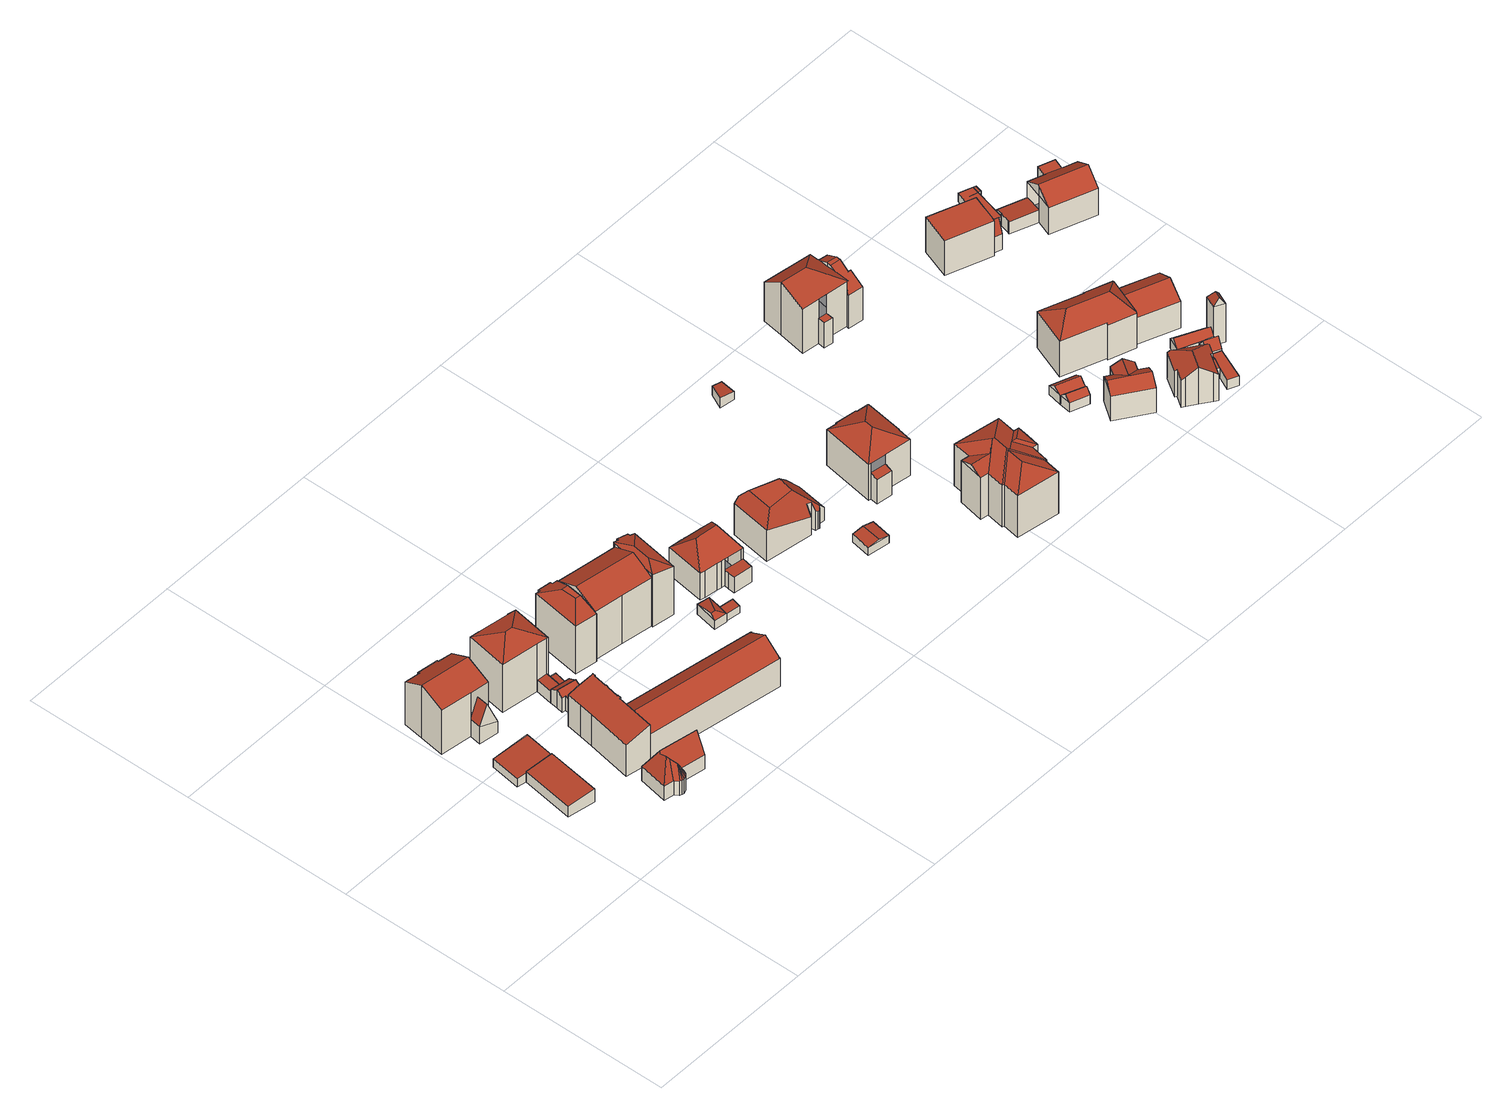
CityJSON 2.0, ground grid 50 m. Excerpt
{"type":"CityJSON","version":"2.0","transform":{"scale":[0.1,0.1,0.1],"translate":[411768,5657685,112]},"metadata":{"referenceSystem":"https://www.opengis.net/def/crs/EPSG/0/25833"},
"CityObjects":{
"building1":{"type":"Building","attributes":{"Dachtyp_tdc":"tdcPolyFlatRoof","Gemeindeschluessel":14612000,"Dachneigung":6.13,"QualitaetDacherkennung":87,"Geometrietyp2DReferenz":"3000","measuredHeight":4.46,"function":"31001_9998","roofType":"2100"},"geometry":[{"type":"Solid","lod":"2","boundaries":[[[[0,1,2,3]],[[1,4,5,2]],[[1,0,6,4]],[[5,7,3,2]],[[4,6,7,5]],[[6,0,3,7]]]],"semantics":{"surfaces":[{"type":"WallSurface"},{"type":"RoofSurface"},{"type":"GroundSurface"}],"values":[[0,0,1,2,0,0]]}}]},
"building2":{"type":"Building","attributes":{"Dachtyp_tdc":"tdcPolyFlatRoof","Gemeindeschluessel":14612000,"Dachneigung":5.5,"QualitaetDacherkennung":90,"Geometrietyp2DReferenz":"3000","measuredHeight":3.91,"function":"31001_9998","roofType":"2100"},"geometry":[{"type":"Solid","lod":"2","boundaries":[[[[8,9,10,11]],[[9,12,13,10]],[[12,14,2,13]],[[14,15,3,2]],[[15,8,11,3]],[[15,14,12,9,8]],[[11,10,13,2,3]]]],"semantics":{"surfaces":[{"type":"WallSurface"},{"type":"RoofSurface"},{"type":"GroundSurface"}],"values":[[0,0,0,0,0,1,2]]}}]},
"building3":{"type":"Building","attributes":{"Gemeindeschluessel":14612000,"Geometrietyp2DReferenz":"3000","function":"31001_9998","roofType":"9999"},"children":["building3-1","building3-2"]},
"building3-1":{"type":"BuildingPart","attributes":{"Dachtyp_tdc":"tdcGableRoof","Dachneigung":22.07,"QualitaetDacherkennung":35,"Geometrietyp2DReferenz":"3000","measuredHeight":17.79,"roofType":"3100"},"parents":["building3"],"geometry":[{"type":"MultiSurface","lod":"2","boundaries":[[[16,17,18,19,20,21,22,23,24,25,26]],[[27,28,16,26]],[[28,29,17,16]],[[29,30,18,17]],[[30,31,19,18]],[[31,32,20,19]],[[32,33,21,20]],[[33,34,22,21]],[[34,35,23,22]],[[35,36,24,23]],[[36,37,38,25,24]],[[27,26,39]],[[36,35,34,33,32,31,30,29]],[[29,28,27,37,36]]],"semantics":{"surfaces":[{"type":"GroundSurface"},{"type":"WallSurface"},{"type":"RoofSurface"}],"values":[0,1,1,1,1,1,1,1,1,1,1,1,2,2]}}]},
"building3-2":{"type":"BuildingPart","attributes":{"Dachtyp_tdc":"tdcGableRoof","Dachneigung":66.94,"QualitaetDacherkennung":7,"Geometrietyp2DReferenz":"3000","measuredHeight":11.94,"roofType":"3100"},"parents":["building3"],"geometry":[{"type":"MultiSurface","lod":"2","boundaries":[[[38,40,41,25]],[[40,42,43,41]],[[42,39,26,43]],[[42,40,44]],[[40,38,45,44]],[[39,42,44,45]],[[25,41,43,26]]],"semantics":{"surfaces":[{"type":"WallSurface"},{"type":"RoofSurface"},{"type":"GroundSurface"}],"values":[0,0,0,0,1,1,2]}}]},
"building4":{"type":"Building","attributes":{"Dachtyp_tdc":"tdcFreeFormRoof","Gemeindeschluessel":14612000,"Dachneigung":61.99,"QualitaetDacherkennung":16,"Geometrietyp2DReferenz":"3000","measuredHeight":10.71,"function":"31001_9998","roofType":"5000"},"geometry":[{"type":"Solid","lod":"2","boundaries":[[[[46,47,48,49,50,51]],[[52,53,54,55,56,57,58,59,60,61,62,63]],[[50,64,53,52]],[[64,65,54,53]],[[65,66,55,54]],[[66,67,56,55]],[[67,68,57,56]],[[68,69,58,57]],[[69,70,59,58]],[[70,71,60,59]],[[71,72,61,60]],[[72,73,62,61]],[[73,51,63,62]],[[51,50,52,63]],[[74,46,51,73]],[[74,73,72]],[[47,46,74,72,71]],[[48,47,71,70]],[[48,70,69]],[[75,76,49,48,69,68]],[[77,78,75,68,67]],[[77,67,66]],[[78,77,66,65]],[[76,75,78,65,64]],[[49,76,64,50]]]],"semantics":{"surfaces":[{"type":"RoofSurface"},{"type":"GroundSurface"},{"type":"WallSurface"}],"values":[[0,1,2,2,2,2,2,2,2,2,2,2,2,2,0,0,0,0,0,0,0,2,0,0,0]]}}]},
"building5":{"type":"Building","attributes":{"Dachtyp_tdc":"tdcPolyFlatRoof","Gemeindeschluessel":14612000,"Dachneigung":17.45,"QualitaetDacherkennung":61,"Geometrietyp2DReferenz":"3000","measuredHeight":12.92,"function":"31001_9998","roofType":"2100"},"geometry":[{"type":"Solid","lod":"2","boundaries":[[[[79,80,81,82]],[[80,83,84,81]],[[83,85,86,84]],[[85,87,88,86]],[[87,89,90,88]],[[89,91,92,90]],[[91,93,94,92]],[[93,95,96,94]],[[95,97,98,96]],[[97,99,100,98]],[[99,101,102,100]],[[101,103,104,102]],[[103,105,106,104]],[[105,107,108,106]],[[107,109,110,108]],[[109,111,112,110]],[[111,113,114,112]],[[82,81,84,86,88,90,92,94,96,98,100,102,104,106,108,110,112,114]],[[113,79,82,114]],[[113,111,109,107,105,103,101,99,97,95,93,91,89,87,85,83,80,79]]]],"semantics":{"surfaces":[{"type":"WallSurface"},{"type":"GroundSurface"},{"type":"RoofSurface"}],"values":[[0,0,0,0,0,0,0,0,0,0,0,0,0,0,0,0,0,1,0,2]]}}]},
"building6":{"type":"Building","attributes":{"Dachtyp_tdc":"tdcPolyFlatRoof","Gemeindeschluessel":14612000,"Dachneigung":4.83,"QualitaetDacherkennung":66,"Geometrietyp2DReferenz":"3000","measuredHeight":4.62,"function":"31001_9998","roofType":"2100"},"geometry":[{"type":"Solid","lod":"2","boundaries":[[[[115,116,117,118]],[[116,119,120,117]],[[119,121,122,120]],[[121,115,118,122]],[[121,119,116,115]],[[118,117,120,122]]]],"semantics":{"surfaces":[{"type":"WallSurface"},{"type":"RoofSurface"},{"type":"GroundSurface"}],"values":[[0,0,0,0,1,2]]}}]},
"building7":{"type":"Building","attributes":{"Dachtyp_tdc":"tdcPolyFlatRoof","Gemeindeschluessel":14612000,"Dachneigung":30.12,"QualitaetDacherkennung":70,"Geometrietyp2DReferenz":"3000","measuredHeight":6.02,"function":"31001_9998","roofType":"2100"},"geometry":[{"type":"Solid","lod":"2","boundaries":[[[[123,124,125,126]],[[124,127,128,125]],[[127,129,117,128]],[[129,115,118,117]],[[115,130,131,118]],[[130,123,126,131]],[[130,115,129,127,124,123]],[[126,125,128,117,118,131]]]],"semantics":{"surfaces":[{"type":"WallSurface"},{"type":"RoofSurface"},{"type":"GroundSurface"}],"values":[[0,0,0,0,0,0,1,2]]}}]},
"building8":{"type":"Building","attributes":{"Gemeindeschluessel":14612000,"Geometrietyp2DReferenz":"3000","function":"31001_9998","roofType":"9999"},"children":["building8-1","building8-2"]},
"building8-1":{"type":"BuildingPart","attributes":{"Dachtyp_tdc":"tdcHipRoof","Dachneigung":21.82,"QualitaetDacherkennung":89,"Geometrietyp2DReferenz":"3000","measuredHeight":18.6,"roofType":"3200"},"parents":["building8"],"geometry":[{"type":"MultiSurface","lod":"2","boundaries":[[[132,133,134,135,136]],[[133,137,138,134]],[[137,139,140,138]],[[139,141,142,140]],[[141,143,144,142]],[[143,145,146,144]],[[145,147,148,146]],[[147,149,150,148]],[[149,151,152,153,150]],[[147,145,154]],[[139,137,155]],[[145,143,141,139,155,154]],[[137,133,132,151,149,147,154,155]],[[135,134,138,140,142,144,146,148,150,153]]],"semantics":{"surfaces":[{"type":"WallSurface"},{"type":"RoofSurface"},{"type":"GroundSurface"}],"values":[0,0,0,0,0,0,0,0,0,1,1,1,1,2]}}]},
"building8-2":{"type":"BuildingPart","attributes":{"Dachtyp_tdc":"tdcFreeFormRoof","Dachneigung":48.17,"QualitaetDacherkennung":15,"Geometrietyp2DReferenz":"3000","measuredHeight":6.14,"roofType":"5000"},"parents":["building8"],"geometry":[{"type":"MultiSurface","lod":"2","boundaries":[[[156,157,158,159]],[[157,160,161,158]],[[160,136,135,161]],[[152,162,150,153]],[[162,163,164,150]],[[163,165,166,164]],[[165,167,168,166]],[[167,156,159,168]],[[163,162,169]],[[162,152,136,170,169]],[[136,160,170]],[[160,157,156,167,165,163,169,170]],[[159,158,161,135,153,150,164,166,168]]],"semantics":{"surfaces":[{"type":"WallSurface"},{"type":"RoofSurface"},{"type":"GroundSurface"}],"values":[0,0,0,0,0,0,0,0,1,1,1,1,2]}}]},
"building9":{"type":"Building","attributes":{"Dachtyp_tdc":"tdcPolyFlatRoof","Gemeindeschluessel":14612000,"Dachneigung":30.7,"QualitaetDacherkennung":69,"Geometrietyp2DReferenz":"3000","measuredHeight":5.86,"function":"31001_9998","roofType":"2100"},"geometry":[{"type":"Solid","lod":"2","boundaries":[[[[171,172,173,125]],[[172,174,175,173]],[[174,176,177,175]],[[176,178,128,177]],[[178,171,125,128]],[[178,176,174,172,171]],[[125,173,175,177,128]]]],"semantics":{"surfaces":[{"type":"WallSurface"},{"type":"RoofSurface"},{"type":"GroundSurface"}],"values":[[0,0,0,0,0,1,2]]}}]},
"building10":{"type":"Building","attributes":{"Dachtyp_tdc":"tdcPolyFlatRoof","Gemeindeschluessel":14612000,"Dachneigung":6.29,"QualitaetDacherkennung":73,"Geometrietyp2DReferenz":"3000","measuredHeight":4.2,"function":"31001_9998","roofType":"2100"},"geometry":[{"type":"Solid","lod":"2","boundaries":[[[[179,180,142,144]],[[180,181,182,142]],[[181,183,184,182]],[[183,179,144,184]],[[183,181,180,179]],[[144,142,182,184]]]],"semantics":{"surfaces":[{"type":"WallSurface"},{"type":"RoofSurface"},{"type":"GroundSurface"}],"values":[[0,0,0,0,1,2]]}}]},
"building11":{"type":"Building","attributes":{"Dachtyp_tdc":"tdcPolyFlatRoof","Gemeindeschluessel":14612000,"Dachneigung":3.55,"QualitaetDacherkennung":76,"Geometrietyp2DReferenz":"3000","measuredHeight":2.41,"function":"31001_9998","roofType":"2100"},"geometry":[{"type":"Solid","lod":"2","boundaries":[[[[185,186,187,175]],[[186,188,189,187]],[[188,190,191,189]],[[190,192,177,191]],[[192,185,175,177]],[[192,190,188,186,185]],[[175,187,189,191,177]]]],"semantics":{"surfaces":[{"type":"WallSurface"},{"type":"RoofSurface"},{"type":"GroundSurface"}],"values":[[0,0,0,0,0,1,2]]}}]},
"building12":{"type":"Building","attributes":{"name":"Berufliches Gymnasium","Gemeindeschluessel":14612000,"Dachtyp_tdc":"tdcFreeFormRoof","Dachneigung":32.39,"QualitaetDacherkennung":71,"Geometrietyp2DReferenz":"3000","measuredHeight":13.04,"function":"31001_3021","roofType":"5000"},"geometry":[{"type":"Solid","lod":"2","boundaries":[[[[193,194,195,196]],[[194,197,198,195]],[[197,199,200,198]],[[199,201,202,200]],[[201,203,204,202]],[[203,205,206,204]],[[205,207,208,206]],[[207,193,196,208]],[[209,197,194,193,207,210]],[[203,201,199,209,210,205]],[[199,197,209]],[[207,205,210]],[[196,195,198,200,202,204,206,208]]]],"semantics":{"surfaces":[{"type":"WallSurface"},{"type":"RoofSurface"},{"type":"GroundSurface"}],"values":[[0,0,0,0,0,0,0,0,1,1,0,0,2]]}}]},
"building13":{"type":"Building","attributes":{"name":"Semper Fachoberschule Dresden","Gemeindeschluessel":14612000,"Geometrietyp2DReferenz":"3000","function":"31001_3021","roofType":"9999"},"children":["building13-1","building13-2","building13-3"]},
"building13-1":{"type":"BuildingPart","attributes":{"Dachtyp_tdc":"tdcHipRoof","Dachneigung":25.75,"QualitaetDacherkennung":48,"Geometrietyp2DReferenz":"3000","measuredHeight":18.25,"roofType":"3200"},"parents":["building13"],"geometry":[{"type":"MultiSurface","lod":"2","boundaries":[[[211,212,213,214]],[[211,215,216,212]],[[215,217,218,216]],[[217,219,220,218]],[[219,221,222,220]],[[221,223,224,222]],[[223,225,226,224]],[[225,227,228,226]],[[227,229,230,228]],[[229,231,232,230]],[[231,233,232]],[[229,227,234]],[[225,223,221,219,217,215,235]],[[227,225,235,234]],[[215,211,236,237,231,229,234,235]],[[212,216,218,220,222,224,226,228,230,232]]],"semantics":{"surfaces":[{"type":"WallSurface"},{"type":"RoofSurface"},{"type":"GroundSurface"}],"values":[0,0,0,0,0,0,0,0,0,0,0,1,1,1,1,2]}}]},
"building13-2":{"type":"BuildingPart","attributes":{"Dachtyp_tdc":"tdcGableRoof","Dachneigung":25.99,"QualitaetDacherkennung":90,"Geometrietyp2DReferenz":"3000","measuredHeight":19.65,"roofType":"3100"},"parents":["building13"],"geometry":[{"type":"MultiSurface","lod":"2","boundaries":[[[238,213,212,239]],[[240,241,242,238]],[[243,244,241,240]],[[238,242,214,213]],[[239,212,232,245,246,247]],[[233,248,245,232]],[[248,243,249,246,245]],[[240,238,239,247,250]],[[214,242,241,244,251,236]],[[243,248,233,237,251,244]]],"semantics":{"surfaces":[{"type":"WallSurface"},{"type":"GroundSurface"},{"type":"RoofSurface"}],"values":[0,0,0,0,1,0,0,0,2,2]}}]},
"building13-3":{"type":"BuildingPart","attributes":{"Dachtyp_tdc":"tdcCutTentRoof","Dachneigung":28.5,"QualitaetDacherkennung":81,"Geometrietyp2DReferenz":"3000","measuredHeight":18.61,"roofType":"9999"},"parents":["building13"],"geometry":[{"type":"MultiSurface","lod":"2","boundaries":[[[249,252,253,246]],[[252,254,255,253]],[[254,256,257,255]],[[256,258,259,257]],[[258,260,261,259]],[[260,262,263,261]],[[262,264,265,263]],[[264,266,267,265]],[[266,250,247,267]],[[254,252,268,269]],[[256,254,269,270]],[[266,264,262,260,258,256,270,271]],[[252,249,250,266,271,268]],[[271,270,269,268]],[[253,255,257,259,261,263,265,267,247,246]]],"semantics":{"surfaces":[{"type":"WallSurface"},{"type":"RoofSurface"},{"type":"GroundSurface"}],"values":[0,0,0,0,0,0,0,0,0,1,1,1,1,1,2]}}]},
"building14":{"type":"Building","attributes":{"Dachtyp_tdc":"tdcFreeFormRoof","Gemeindeschluessel":14612000,"Dachneigung":12.41,"QualitaetDacherkennung":33,"Geometrietyp2DReferenz":"3000","measuredHeight":4.46,"function":"31001_9998","roofType":"5000"},"geometry":[{"type":"Solid","lod":"2","boundaries":[[[[272,273,274,275]],[[273,276,277,274]],[[276,278,279,277]],[[278,280,281,279]],[[280,282,283,281]],[[282,272,275,283]],[[284,282,280,278,276]],[[284,276,273,285]],[[282,284,285,272]],[[273,272,285]],[[275,274,277,279,281,283]]]],"semantics":{"surfaces":[{"type":"WallSurface"},{"type":"RoofSurface"},{"type":"GroundSurface"}],"values":[[0,0,0,0,0,0,1,1,1,0,2]]}}]},
"building15":{"type":"Building","attributes":{"Dachtyp_tdc":"tdcPolyFlatRoof","Gemeindeschluessel":14612000,"Dachneigung":3.26,"QualitaetDacherkennung":67,"Geometrietyp2DReferenz":"3000","measuredHeight":2.45,"function":"31001_9998","roofType":"2100"},"geometry":[{"type":"Solid","lod":"2","boundaries":[[[[286,287,279,281]],[[287,288,289,279]],[[288,290,291,289]],[[290,286,281,291]],[[290,288,287,286]],[[281,279,289,291]]]],"semantics":{"surfaces":[{"type":"WallSurface"},{"type":"RoofSurface"},{"type":"GroundSurface"}],"values":[[0,0,0,0,1,2]]}}]},
"building16":{"type":"Building","attributes":{"Gemeindeschluessel":14612000,"Geometrietyp2DReferenz":"3000","function":"31001_9998","roofType":"9999"},"children":["building16-1","building16-2"]},
"building16-1":{"type":"BuildingPart","attributes":{"Dachtyp_tdc":"tdcPolyFlatRoof","Dachneigung":3.41,"QualitaetDacherkennung":65,"Geometrietyp2DReferenz":"3000","measuredHeight":5.41,"roofType":"2100"},"parents":["building16"],"geometry":[{"type":"MultiSurface","lod":"2","boundaries":[[[292,293,294,295]],[[293,296,297,294]],[[298,299,300,301]],[[299,292,295,300]],[[299,298,296,293,292]],[[295,294,297,301,300]]],"semantics":{"surfaces":[{"type":"WallSurface"},{"type":"RoofSurface"},{"type":"GroundSurface"}],"values":[0,0,0,0,1,2]}}]},
"building16-2":{"type":"BuildingPart","attributes":{"Dachtyp_tdc":"tdcHipRoof","Dachneigung":42.79,"QualitaetDacherkennung":77,"Geometrietyp2DReferenz":"3000","measuredHeight":14.38,"roofType":"3200"},"parents":["building16"],"geometry":[{"type":"MultiSurface","lod":"2","boundaries":[[[302,303,304,305]],[[303,306,307,304]],[[306,308,309,307]],[[308,310,311,309]],[[310,312,313,311]],[[312,314,315,313]],[[314,316,317,315]],[[316,318,319,317]],[[318,320,321,319]],[[320,322,323,321]],[[322,324,325,323]],[[324,326,327,325]],[[326,328,329,327]],[[328,330,331,329]],[[330,332,333,331]],[[332,334,298,301,333]],[[335,297,296]],[[335,302,305,297]],[[334,332,330,328,336]],[[310,308,337]],[[328,326,324,322,320,318,316,314,312,310,337,336]],[[308,306,303,302,335,334,336,337]],[[305,304,307,309,311,313,315,317,319,321,323,325,327,329,331,333,301,297]]],"semantics":{"surfaces":[{"type":"WallSurface"},{"type":"RoofSurface"},{"type":"GroundSurface"}],"values":[0,0,0,0,0,0,0,0,0,0,0,0,0,0,0,0,0,0,1,1,1,1,2]}}]},
"building17":{"type":"Building","attributes":{"Dachtyp_tdc":"tdcFreeFormRoof","Gemeindeschluessel":14612000,"Dachneigung":50.21,"QualitaetDacherkennung":43,"Geometrietyp2DReferenz":"3000","measuredHeight":14.38,"function":"31001_9998","roofType":"5000"},"geometry":[{"type":"Solid","lod":"2","boundaries":[[[[338,339,340,341]],[[339,342,343,340]],[[342,344,345,343]],[[344,346,347,345]],[[346,348,349,347]],[[348,350,351,349]],[[350,352,353,351]],[[352,354,355,353]],[[354,356,357,355]],[[356,358,359,357]],[[358,360,361,359]],[[360,362,363,361]],[[362,364,365,363]],[[364,366,367,365]],[[366,368,369,367]],[[368,370,371,369]],[[370,338,341,371]],[[372,373,374,342,339]],[[375,376,354,352,350,348,346,344,374,373]],[[360,358,356,376,375,377,378]],[[364,362,378,377,372,339,338,370,368,366]],[[377,375,373,372]],[[356,354,376]],[[344,342,374]],[[362,360,378]],[[341,340,343,345,347,349,351,353,355,357,359,361,363,365,367,369,371]]]],"semantics":{"surfaces":[{"type":"WallSurface"},{"type":"RoofSurface"},{"type":"GroundSurface"}],"values":[[0,0,0,0,0,0,0,0,0,0,0,0,0,0,0,0,0,1,1,1,1,1,0,0,0,2]]}}]},
"building18":{"type":"Building","attributes":{"Dachtyp_tdc":"tdcGableRoof","Gemeindeschluessel":14612000,"Dachneigung":10.14,"QualitaetDacherkennung":79,"Geometrietyp2DReferenz":"3000","measuredHeight":3.14,"function":"31001_9998","roofType":"3100"},"geometry":[{"type":"Solid","lod":"2","boundaries":[[[[379,380,381,382]],[[380,383,384,381]],[[383,385,386,384]],[[385,379,382,386]],[[383,380,387]],[[379,385,388]],[[380,379,388,387]],[[385,383,387,388]],[[382,381,384,386]]]],"semantics":{"surfaces":[{"type":"WallSurface"},{"type":"RoofSurface"},{"type":"GroundSurface"}],"values":[[0,0,0,0,0,0,1,1,2]]}}]},
"building19":{"type":"Building","attributes":{"Gemeindeschluessel":14612000,"Geometrietyp2DReferenz":"3000","function":"31001_9998","roofType":"9999"},"children":["building19-1","building19-2"]},
"building19-1":{"type":"BuildingPart","attributes":{"Dachtyp_tdc":"tdcHipRoof","Dachneigung":25.37,"QualitaetDacherkennung":64,"Geometrietyp2DReferenz":"3000","measuredHeight":15.31,"roofType":"3200"},"parents":["building19"],"geometry":[{"type":"MultiSurface","lod":"2","boundaries":[[[389,390,391,392]],[[390,393,394,395,391]],[[396,397,398]],[[396,399,400,397]],[[399,401,402,400]],[[401,403,404,402]],[[403,405,406,404]],[[405,407,408,406]],[[407,409,410,408]],[[409,411,412,410]],[[411,413,414,412]],[[413,415,416,414]],[[415,389,392,416]],[[411,409,407,405,403,401,417]],[[399,396,393,390,418]],[[401,399,418,417]],[[390,389,415,413,411,417,418]],[[392,391,395,397,400,402,404,406,408,410,412,414,416]]],"semantics":{"surfaces":[{"type":"WallSurface"},{"type":"RoofSurface"},{"type":"GroundSurface"}],"values":[0,0,0,0,0,0,0,0,0,0,0,0,0,1,1,1,1,2]}}]},
"building19-2":{"type":"BuildingPart","attributes":{"Dachtyp_tdc":"tdcPolyFlatRoof","Dachneigung":14.13,"QualitaetDacherkennung":46,"Geometrietyp2DReferenz":"3000","measuredHeight":8.82,"roofType":"2100"},"parents":["building19"],"geometry":[{"type":"MultiSurface","lod":"2","boundaries":[[[394,419,420,395]],[[419,421,422,420]],[[421,398,397,422]],[[398,421,419,394]],[[395,420,422,397]]],"semantics":{"surfaces":[{"type":"WallSurface"},{"type":"RoofSurface"},{"type":"GroundSurface"}],"values":[0,0,0,1,2]}}]},
"building20":{"type":"Building","attributes":{"Dachtyp_tdc":"tdcFreeFormRoof","Gemeindeschluessel":14612000,"Dachneigung":23.39,"QualitaetDacherkennung":76,"Geometrietyp2DReferenz":"3000","measuredHeight":16.97,"function":"31001_9998","roofType":"5000"},"geometry":[{"type":"Solid","lod":"2","boundaries":[[[[423,424,425,426]],[[424,427,428,425]],[[427,429,430,428]],[[429,431,432,430]],[[431,433,434,432]],[[433,435,436,434]],[[435,437,438,436]],[[437,439,440,438]],[[439,441,442,440]],[[441,443,444,442]],[[443,445,446,444]],[[445,447,448,446]],[[447,449,450,448]],[[449,451,452,450]],[[451,453,454,452]],[[453,455,456,454]],[[455,423,426,456]],[[457,458,455,453]],[[459,457,453,451]],[[459,451,449]],[[458,457,459,449,447]],[[460,461,462,458,447,445]],[[463,460,445,443]],[[464,463,443,441]],[[464,441,439]],[[460,463,464,439,437]],[[465,466,461,460,437,435]],[[467,465,435,433]],[[468,467,433,431]],[[427,431,429]],[[431,427,468]],[[466,465,467,468,427,424]],[[462,461,466,424,423]],[[458,462,423,455]],[[426,425,428,430,432,434,436,438,440,442,444,446,448,450,452,454,456]]]],"semantics":{"surfaces":[{"type":"WallSurface"},{"type":"RoofSurface"},{"type":"GroundSurface"}],"values":[[0,0,0,0,0,0,0,0,0,0,0,0,0,0,0,0,0,1,1,0,1,1,1,1,1,1,1,1,1,1,1,1,1,1,2]]}}]},
"building21":{"type":"Building","attributes":{"Dachtyp_tdc":"tdcPolyFlatRoof","Gemeindeschluessel":14612000,"Dachneigung":9.6,"QualitaetDacherkennung":45,"Geometrietyp2DReferenz":"3000","measuredHeight":3.36,"function":"31001_9998","roofType":"2100"},"geometry":[{"type":"Solid","lod":"2","boundaries":[[[[469,470,471,472]],[[470,473,474,471]],[[473,475,476,474]],[[475,469,472,476]],[[475,473,470,469]],[[472,471,474,476]]]],"semantics":{"surfaces":[{"type":"WallSurface"},{"type":"RoofSurface"},{"type":"GroundSurface"}],"values":[[0,0,0,0,1,2]]}}]},
"building22":{"type":"Building","attributes":{"Gemeindeschluessel":14612000,"Geometrietyp2DReferenz":"3000","function":"31001_9998","roofType":"9999"},"children":["building22-1","building22-2","building22-3"]},
"building22-1":{"type":"BuildingPart","attributes":{"Dachtyp_tdc":"tdcCutGableRoof","Dachneigung":29.25,"QualitaetDacherkennung":45,"Geometrietyp2DReferenz":"3000","measuredHeight":15.28,"roofType":"9999"},"parents":["building22"],"geometry":[{"type":"MultiSurface","lod":"2","boundaries":[[[477,478,479,480]],[[478,481,482,479]],[[481,483,484,482]],[[483,485,486,484]],[[485,487,488,486]],[[487,489,490,488]],[[489,491,492,490]],[[491,493,494,492]],[[481,478,477,495,496]],[[497,498,499,493,491,489,487,485,483]],[[496,497,483,481]],[[480,479,482,484,486,488,490,492,494,500,501,502]]],"semantics":{"surfaces":[{"type":"WallSurface"},{"type":"RoofSurface"},{"type":"GroundSurface"}],"values":[0,0,0,0,0,0,0,0,1,1,1,2]}}]},
"building22-2":{"type":"BuildingPart","attributes":{"Dachtyp_tdc":"tdcPolyFlatRoof","Dachneigung":0,"QualitaetDacherkennung":23,"Geometrietyp2DReferenz":"3000","measuredHeight":8.52,"roofType":"1000"},"parents":["building22"],"geometry":[{"type":"MultiSurface","lod":"2","boundaries":[[[503,504,505,506]],[[504,507,508,505]],[[507,509,510,508]],[[507,504,503,509]],[[506,505,508,510]]],"semantics":{"surfaces":[{"type":"WallSurface"},{"type":"RoofSurface"},{"type":"GroundSurface"}],"values":[0,0,0,1,2]}}]},
"building22-3":{"type":"BuildingPart","attributes":{"Dachtyp_tdc":"tdcHipAndGableRoof","Dachneigung":19.64,"QualitaetDacherkennung":38,"Geometrietyp2DReferenz":"3000","measuredHeight":17.79,"roofType":"5000"},"parents":["building22"],"geometry":[{"type":"MultiSurface","lod":"2","boundaries":[[[511,512,510,509]],[[512,513,514,510]],[[513,515,516,514]],[[515,517,518,516]],[[517,519,520,518]],[[519,521,477,480,520]],[[522,523,506,494,493]],[[523,524,503,506]],[[525,498,526,527,495,521,519,528]],[[519,517,515,528]],[[515,513,512,511,524,523,522,525,528]],[[510,514,516,518,520,480,502,501,500,494,506]]],"semantics":{"surfaces":[{"type":"WallSurface"},{"type":"RoofSurface"},{"type":"GroundSurface"}],"values":[0,0,0,0,0,0,0,0,1,1,1,2]}}]},
"building23":{"type":"Building","attributes":{"Dachtyp_tdc":"tdcGableRoof","Gemeindeschluessel":14612000,"Dachneigung":44.66,"QualitaetDacherkennung":77,"Geometrietyp2DReferenz":"3000","measuredHeight":4.63,"function":"31001_9998","roofType":"3100"},"geometry":[{"type":"Solid","lod":"2","boundaries":[[[[529,530,531,532]],[[530,533,534,531]],[[533,535,536,534]],[[535,529,532,536]],[[533,530,537]],[[529,535,538]],[[530,529,538,537]],[[535,533,537,538]],[[532,531,534,536]]]],"semantics":{"surfaces":[{"type":"WallSurface"},{"type":"RoofSurface"},{"type":"GroundSurface"}],"values":[[0,0,0,0,0,0,1,1,2]]}}]},
"building24":{"type":"Building","attributes":{"Dachtyp_tdc":"tdcFreeFormRoof","Gemeindeschluessel":14612000,"Dachneigung":36.85,"QualitaetDacherkennung":78,"Geometrietyp2DReferenz":"3000","measuredHeight":4.63,"function":"31001_9998","roofType":"5000"},"geometry":[{"type":"Solid","lod":"2","boundaries":[[[[539,540,531,541]],[[540,529,532,531]],[[529,542,543,532]],[[542,544,545,543]],[[544,539,541,545]],[[546,544,542,547]],[[540,539,546,547,529]],[[542,529,547]],[[539,544,546]],[[541,531,532,543,545]]]],"semantics":{"surfaces":[{"type":"WallSurface"},{"type":"RoofSurface"},{"type":"GroundSurface"}],"values":[[0,0,0,0,0,1,1,0,0,2]]}}]},
"building25":{"type":"Building","attributes":{"Dachtyp_tdc":"tdcFreeFormRoof","Gemeindeschluessel":14612000,"Dachneigung":31.54,"QualitaetDacherkennung":56,"Geometrietyp2DReferenz":"3000","measuredHeight":10.45,"function":"31001_9998","roofType":"5000"},"geometry":[{"type":"Solid","lod":"2","boundaries":[[[[548,549,550,551]],[[549,552,553,550]],[[552,554,555,553]],[[554,556,557,555]],[[556,558,559,557]],[[560,561,562,563]],[[561,548,551,562]],[[564,561,560]],[[565,566,564,560,558]],[[567,565,558,556]],[[567,556,554]],[[568,566,565,567,554,552]],[[569,568,552,549]],[[569,549,548]],[[564,566,568,569,548,561]],[[551,550,553,555,557,559,563,562]],[[558,560,563,559]]]],"semantics":{"surfaces":[{"type":"WallSurface"},{"type":"RoofSurface"},{"type":"GroundSurface"}],"values":[[0,0,0,0,0,0,0,0,1,1,0,1,1,0,1,2,0]]}}]},
"building26":{"type":"Building","attributes":{"Gemeindeschluessel":14612000,"Geometrietyp2DReferenz":"3000","function":"31001_9998","roofType":"9999"},"children":["building26-1","building26-2","building26-3"]},
"building26-1":{"type":"BuildingPart","attributes":{"Dachtyp_tdc":"tdcGableRoof","Dachneigung":16.65,"QualitaetDacherkennung":61,"Geometrietyp2DReferenz":"3000","measuredHeight":4.01,"roofType":"3100"},"parents":["building26"],"geometry":[{"type":"MultiSurface","lod":"2","boundaries":[[[570,571,572,573,574,575,576,577]],[[578,579,573,572,580]],[[579,581,574,573]],[[581,582,575,574]],[[582,583,576,575]],[[583,584,577,576]],[[582,581,579,578,585,586]],[[586,584,583,582]]],"semantics":{"surfaces":[{"type":"GroundSurface"},{"type":"WallSurface"},{"type":"RoofSurface"}],"values":[0,1,1,1,1,1,2,2]}}]},
"building26-2":{"type":"BuildingPart","attributes":{"Dachtyp_tdc":"tdcHipAndGableRoof","Dachneigung":36.47,"QualitaetDacherkennung":53,"Geometrietyp2DReferenz":"3000","measuredHeight":12.44,"roofType":"5000"},"parents":["building26"],"geometry":[{"type":"MultiSurface","lod":"2","boundaries":[[[587,588,589,590]],[[588,591,592,589]],[[591,593,594,592]],[[593,595,596,594]],[[595,597,598,596]],[[597,599,600,598]],[[599,601,602,600]],[[601,603,604,602]],[[603,605,606,604]],[[605,607,608,609,606]],[[610,587,590,577,584]],[[611,607,605,612]],[[605,603,601,599,597,595,593,612]],[[593,591,588,587,610,613,611,612]],[[590,589,592,594,596,598,600,602,604,606,609,614,571,570,577]]],"semantics":{"surfaces":[{"type":"WallSurface"},{"type":"RoofSurface"},{"type":"GroundSurface"}],"values":[0,0,0,0,0,0,0,0,0,0,0,1,1,1,2]}}]},
"building26-3":{"type":"BuildingPart","attributes":{"Dachtyp_tdc":"tdcPolyFlatRoof","Dachneigung":19.97,"QualitaetDacherkennung":57,"Geometrietyp2DReferenz":"3000","measuredHeight":3.71,"roofType":"2100"},"parents":["building26"],"geometry":[{"type":"MultiSurface","lod":"2","boundaries":[[[608,615,616,609]],[[615,617,618,616]],[[617,580,572,618]],[[580,617,615,608,619,585]],[[571,614,609,616,618,572]]],"semantics":{"surfaces":[{"type":"WallSurface"},{"type":"RoofSurface"},{"type":"GroundSurface"}],"values":[0,0,0,1,2]}}]},
"building27":{"type":"Building","attributes":{"Dachtyp_tdc":"tdcHipRoof","Gemeindeschluessel":14612000,"Dachneigung":33.45,"QualitaetDacherkennung":69,"Geometrietyp2DReferenz":"3000","measuredHeight":15.84,"function":"31001_9998","roofType":"3200"},"geometry":[{"type":"Solid","lod":"2","boundaries":[[[[620,621,622,623]],[[621,624,625,622]],[[624,626,627,625]],[[626,628,629,627]],[[628,630,631,629]],[[630,632,633,631]],[[632,634,635,633]],[[634,636,637,635]],[[636,638,639,637]],[[638,640,641,639]],[[640,620,623,641]],[[636,634,632,642]],[[624,621,643]],[[632,630,628,626,624,643,642]],[[621,620,640,638,636,642,643]],[[623,622,625,627,629,631,633,635,637,639,641]]]],"semantics":{"surfaces":[{"type":"WallSurface"},{"type":"RoofSurface"},{"type":"GroundSurface"}],"values":[[0,0,0,0,0,0,0,0,0,0,0,1,1,1,1,2]]}}]},
"building28":{"type":"Building","attributes":{"Dachtyp_tdc":"tdcPolyFlatRoof","Gemeindeschluessel":14612000,"Dachneigung":0,"QualitaetDacherkennung":71,"Geometrietyp2DReferenz":"3000","measuredHeight":3.18,"function":"31001_9998","roofType":"1000"},"geometry":[{"type":"Solid","lod":"2","boundaries":[[[[644,645,576,646]],[[645,581,574,576]],[[581,647,648,574]],[[647,649,650,648]],[[649,644,646,650]],[[649,647,581,645,644]],[[646,576,574,648,650]]]],"semantics":{"surfaces":[{"type":"WallSurface"},{"type":"RoofSurface"},{"type":"GroundSurface"}],"values":[[0,0,0,0,0,1,2]]}}]},
"building29":{"type":"Building","attributes":{"Dachtyp_tdc":"tdcFreeFormRoof","Gemeindeschluessel":14612000,"Dachneigung":53.57,"QualitaetDacherkennung":64,"Geometrietyp2DReferenz":"3000","measuredHeight":6.3,"function":"31001_9998","roofType":"5000"},"geometry":[{"type":"Solid","lod":"2","boundaries":[[[[651,652,653,654]],[[652,655,656,653]],[[655,657,658,656]],[[657,659,660,658]],[[659,661,662,660]],[[661,651,654,662]],[[661,659,663,664,652,651]],[[663,657,655,664]],[[655,652,664]],[[659,657,663]],[[654,653,656,658,660,662]]]],"semantics":{"surfaces":[{"type":"WallSurface"},{"type":"RoofSurface"},{"type":"GroundSurface"}],"values":[[0,0,0,0,0,0,1,1,0,0,2]]}}]},
"building30":{"type":"Building","attributes":{"Dachtyp_tdc":"tdcFreeFormRoof","Gemeindeschluessel":14612000,"Dachneigung":44.11,"QualitaetDacherkennung":67,"Geometrietyp2DReferenz":"3000","measuredHeight":5.28,"function":"31001_9998","roofType":"5000"},"geometry":[{"type":"Solid","lod":"2","boundaries":[[[[665,666,667,668]],[[666,669,670,667]],[[669,671,672,670]],[[671,673,674,672]],[[673,665,668,674]],[[666,665,675,676]],[[676,675,677,678,679]],[[673,677,675,665]],[[671,678,677,673]],[[669,679,678,671]],[[666,676,679,669]],[[668,667,670,672,674]]]],"semantics":{"surfaces":[{"type":"WallSurface"},{"type":"RoofSurface"},{"type":"GroundSurface"}],"values":[[0,0,0,0,0,1,1,0,0,0,0,2]]}}]},
"building31":{"type":"Building","attributes":{"Dachtyp_tdc":"tdcGableRoof","Gemeindeschluessel":14612000,"Dachneigung":30.69,"QualitaetDacherkennung":65,"Geometrietyp2DReferenz":"3000","measuredHeight":12.35,"function":"31001_9998","roofType":"3100"},"geometry":[{"type":"Solid","lod":"2","boundaries":[[[[680,681,682,683]],[[681,684,685,682]],[[684,686,687,685]],[[686,680,683,687]],[[684,681,688]],[[680,686,689]],[[681,680,689,688]],[[686,684,688,689]],[[683,682,685,687]]]],"semantics":{"surfaces":[{"type":"WallSurface"},{"type":"RoofSurface"},{"type":"GroundSurface"}],"values":[[0,0,0,0,0,0,1,1,2]]}}]},
"building32":{"type":"Building","attributes":{"Dachtyp_tdc":"tdcFreeFormRoof","Gemeindeschluessel":14612000,"Dachneigung":58.53,"QualitaetDacherkennung":7,"Geometrietyp2DReferenz":"3000","measuredHeight":15.72,"function":"31001_9998","roofType":"5000"},"geometry":[{"type":"Solid","lod":"2","boundaries":[[[[690,691,692,693]],[[691,694,695,692]],[[694,696,697,695]],[[696,690,693,697]],[[698,699,696,694]],[[698,694,691]],[[699,698,691,690]],[[699,690,696]],[[693,692,695,697]]]],"semantics":{"surfaces":[{"type":"WallSurface"},{"type":"RoofSurface"},{"type":"GroundSurface"}],"values":[[0,0,0,0,1,1,1,0,2]]}}]},
"building33":{"type":"Building","attributes":{"Gemeindeschluessel":14612000,"Geometrietyp2DReferenz":"3000","function":"31001_9998","roofType":"9999"},"children":["building33-1","building33-2"]},
"building33-1":{"type":"BuildingPart","attributes":{"Dachtyp_tdc":"tdcGableRoof","Dachneigung":68.99,"QualitaetDacherkennung":17,"Geometrietyp2DReferenz":"3000","measuredHeight":9.48,"roofType":"3100"},"parents":["building33"],"geometry":[{"type":"MultiSurface","lod":"2","boundaries":[[[700,701,702,703]],[[701,704,705,702]],[[704,706,707,705]],[[706,708,709,707]],[[704,701,700,710]],[[710,708,706,704]],[[711,703,702,705,707,709]]],"semantics":{"surfaces":[{"type":"WallSurface"},{"type":"RoofSurface"},{"type":"GroundSurface"}],"values":[0,0,0,0,1,1,2]}}]},
"building33-2":{"type":"BuildingPart","attributes":{"Dachtyp_tdc":"tdcPolyFlatRoof","Dachneigung":0,"QualitaetDacherkennung":54,"Geometrietyp2DReferenz":"3000","measuredHeight":11.83,"roofType":"1000"},"parents":["building33"],"geometry":[{"type":"MultiSurface","lod":"2","boundaries":[[[712,713,703,714]],[[713,700,703]],[[715,709,708]],[[715,716,717,709]],[[716,718,719,717]],[[718,720,721,719]],[[720,712,714,721]],[[720,718,716,715,713,712]],[[714,703,711,709,717,719,721]]],"semantics":{"surfaces":[{"type":"WallSurface"},{"type":"RoofSurface"},{"type":"GroundSurface"}],"values":[0,0,0,0,0,0,0,1,2]}}]},
"building34":{"type":"Building","attributes":{"Dachtyp_tdc":"tdcPolyFlatRoof","Gemeindeschluessel":14612000,"Dachneigung":0,"QualitaetDacherkennung":87,"Geometrietyp2DReferenz":"3000","measuredHeight":2.83,"function":"31001_9998","roofType":"1000"},"geometry":[{"type":"Solid","lod":"2","boundaries":[[[[722,723,724,725]],[[723,726,727,724]],[[726,728,729,727]],[[728,730,731,729]],[[730,732,733,731]],[[732,734,735,733]],[[734,722,725,735]],[[734,732,730,728,726,723,722]],[[725,724,727,729,731,733,735]]]],"semantics":{"surfaces":[{"type":"WallSurface"},{"type":"RoofSurface"},{"type":"GroundSurface"}],"values":[[0,0,0,0,0,0,0,1,2]]}}]},
"building35":{"type":"Building","attributes":{"Gemeindeschluessel":14612000,"Dachneigung":90,"Dachorientierung":0,"MittlereTraufHoehe":116.05,"QualitaetDacherkennung":100,"ObjektHoehe":2.88,"BodenHoehe":113.17,"Geometrietyp2DReferenz":"3000","AbsoluteHoehe":116.05,"Dachflaeche":7.69,"measuredHeight":2.88,"function":"31001_9998","roofType":"1000","storeysAboveGround":1},"geometry":[{"type":"MultiSurface","lod":"2","boundaries":[[[736,737,738,739]],[[737,740,741,738]],[[740,742,743,741]],[[742,736,739,743]],[[742,740,737,736]],[[739,738,741,743]]],"semantics":{"surfaces":[{"type":"WallSurface"},{"type":"RoofSurface"},{"type":"GroundSurface"}],"values":[0,0,0,0,1,2]}}]},
"building36":{"type":"Building","attributes":{"Gemeindeschluessel":14612000,"Geometrietyp2DReferenz":"3000","function":"31001_9998","roofType":"9999"},"children":["building36-1","building36-2","building36-3"]},
"building36-1":{"type":"BuildingPart","attributes":{"Dachtyp_tdc":"tdcGableRoof","Dachneigung":34.47,"QualitaetDacherkennung":80,"Geometrietyp2DReferenz":"3000","measuredHeight":12.59,"roofType":"3100"},"parents":["building36"],"geometry":[{"type":"MultiSurface","lod":"2","boundaries":[[[744,745,746,747,748]],[[745,749,750,746]],[[749,751,752,750]],[[751,753,754,755,752]],[[756,757,758,759,760,761]],[[744,757,756,762,763,745]],[[749,763,762,764,751]],[[751,764,753]],[[753,764,762,756]],[[745,763,749]],[[759,747,746,750,752,755,760]]],"semantics":{"surfaces":[{"type":"WallSurface"},{"type":"RoofSurface"},{"type":"GroundSurface"}],"values":[0,0,0,0,0,1,1,0,0,0,2]}}]},
"building36-2":{"type":"BuildingPart","attributes":{"Dachtyp_tdc":"tdcPolyFlatRoof","Dachneigung":7.34,"QualitaetDacherkennung":80,"Geometrietyp2DReferenz":"3000","measuredHeight":4.24,"roofType":"2100"},"parents":["building36"],"geometry":[{"type":"MultiSurface","lod":"2","boundaries":[[[765,766,731,733]],[[766,761,760,731]],[[766,765,767,768,769,770,754,761]],[[760,755,771,772,773,735,733,731]],[[754,770,771,755]],[[770,769,772,771]],[[769,768,773,772]],[[768,767,735,773]],[[767,765,733,735]]],"semantics":{"surfaces":[{"type":"WallSurface"},{"type":"RoofSurface"},{"type":"GroundSurface"}],"values":[0,0,1,2,0,0,0,0,0]}}]},
"building36-3":{"type":"BuildingPart","attributes":{"Dachtyp_tdc":"tdcPolyFlatRoof","Dachneigung":0,"QualitaetDacherkennung":53,"Geometrietyp2DReferenz":"3000","measuredHeight":8.16,"roofType":"1000"},"parents":["building36"],"geometry":[{"type":"MultiSurface","lod":"2","boundaries":[[[758,774,775,759]],[[774,776,777,775]],[[776,748,747,777]],[[748,776,774,758]],[[759,775,777,747]]],"semantics":{"surfaces":[{"type":"WallSurface"},{"type":"RoofSurface"},{"type":"GroundSurface"}],"values":[0,0,0,1,2]}}]}
},
"vertices":[
[70,422,39],[150,410,47],[150,410,3],[70,422,3],[126,253,47],[126,253,3],[46,268,39],[46,268,3],
[42,427,31],[56,515,31],[56,515,3],[42,427,3],[163,499,42],[163,499,3],[150,410,42],[70,422,34],
[7,636,4],[18,708,4],[26,768,4],[72,761,4],[73,768,4],[133,759,4],[132,753,4],[172,747,4],[164,687,4],[154,615,4],[98,623,4],[98,623,152],[7,636,152],[18,708,181],[26,768,148],[72,761,148],[73,768,145],[133,759,145],[132,753,148],[172,747,148],[164,687,181],[154,615,152],[154,615,43],[98,623,61],
[149,581,44],[149,581,4],[93,589,62],[93,589,4],[116,585,123],[121,620,123],
[287,130,85],[288,132,89],[288,133,90],[281,150,99],[267,126,51],[276,115,51],[267,126,3],[239,131,3],[255,216,3],[394,190,3],[383,128,3],[309,141,3],[310,131,3],[306,121,3],[298,114,3],[288,111,3],[282,112,3],[276,115,3],[239,131,51],[255,216,51],[394,190,51],[383,128,51],[309,141,51],[310,131,51],[306,121,51],[298,114,51],[288,111,51],[282,112,51],[287,127,81],[276,176,104],[275,156,109],[389,159,110],[280,179,110],
[344,402,131],[337,365,131],[337,365,2],[344,402,2],[339,365,131],[339,365,2],[337,354,131],[337,354,2],[334,354,130],[334,354,2],[314,241,130],[314,241,2],[242,254,107],[242,254,2],[265,384,107],[265,384,2],[272,424,107],[272,424,2],[280,471,107],[280,471,2],[307,467,116],[307,467,2],[352,458,130],[352,458,2],[355,458,131],[355,458,2],[354,449,131],[354,449,2],[352,450,131],[352,450,2],[345,410,131],[345,410,2],[347,409,131],[347,409,2],[345,402,131],[345,402,2],
[312,497,46],[358,490,50],[358,490,4],[312,497,4],[352,458,50],[352,458,4],[307,467,46],[307,467,4],
[303,510,52],[307,530,64],[307,530,4],[303,510,4],[363,520,64],[363,520,4],[358,490,46],[314,509,52],[314,509,4],
[348,720,165],[348,721,165],[348,721,3],[348,720,3],[348,720,54],[371,717,165],[371,717,3],[352,597,164],[352,597,3],[347,598,164],[347,598,3],[318,603,164],[318,603,3],[211,619,164],[211,619,3],[230,739,165],[230,739,3],[259,735,165],[259,735,3],[259,734,165],[259,734,54],[259,734,3],[280,671,189],[302,668,189],
[313,744,54],[320,743,54],[320,743,3],[313,744,3],[351,738,54],[351,738,3],[259,735,54],[261,752,54],[261,752,3],[288,748,54],[288,748,3],[292,748,54],[292,748,3],[269,742,64],[341,731,64],
[307,530,62],[310,552,49],[310,552,4],[339,548,49],[339,548,4],[367,543,49],[367,543,4],[363,520,62],
[318,603,42],[347,598,45],[339,548,45],[339,548,3],[310,552,42],[310,552,3],
[339,548,28],[347,598,28],[347,598,4],[352,597,28],[352,597,4],[377,594,26],[377,594,4],[367,543,26],
[732,285,99],[732,282,101],[732,282,4],[732,285,4],[730,282,101],[730,282,4],[711,176,100],[711,176,4],[713,176,100],[713,176,4],[712,173,98],[712,173,4],[314,241,98],[314,241,4],[334,354,99],[334,354,4],[721,229,134],[324,298,134],
[684,673,182],[684,673,6],[684,673,169],[684,673,170],[685,678,182],[685,678,6],[701,676,179],[701,676,6],[702,683,177],[702,683,6],[737,678,170],[737,678,6],[736,670,172],[736,670,6],[750,668,169],[750,668,6],[727,524,169],[727,524,6],[662,534,182],[662,534,6],[663,539,182],[663,539,6],[663,539,169],[695,575,188],[703,629,188],[680,649,182],[667,564,182],
[596,686,169],[596,686,6],[508,700,169],[508,700,170],[596,686,170],[487,565,169],[497,633,203],[572,553,6],[487,565,6],[508,700,6],[572,553,169],[487,565,167],[508,700,167],[673,606,203],
[486,560,167],[486,560,6],[421,570,167],[421,570,6],[443,715,167],[443,715,6],[456,713,167],[456,713,6],[458,721,164],[458,721,6],[496,715,164],[496,715,6],[495,707,167],[495,707,6],[509,705,167],[509,705,6],[489,613,192],[474,616,192],[477,662,190],[496,659,190],
[752,416,35],[764,481,41],[764,481,7],[752,416,7],[800,475,41],[800,475,7],[795,441,38],[795,441,7],[790,414,36],[790,414,7],[790,411,35],[790,411,7],[768,428,52],[755,430,52],
[790,414,30],[795,441,32],[839,434,32],[839,434,7],[834,407,30],[834,407,7],
[877,463,57],[879,482,58],[879,482,5],[877,463,5],[881,496,59],[881,496,5],[938,487,59],[933,455,57],[933,455,5],[938,487,5],
[870,498,95],[859,500,95],[859,500,5],[870,498,5],[821,505,95],[821,505,5],[806,508,95],[806,508,5],[823,622,96],[823,622,5],[863,616,96],[863,616,5],[867,616,96],[867,616,5],[871,615,96],[871,615,5],[880,614,96],[880,614,5],[903,610,96],[903,610,5],[908,609,96],[908,609,5],[911,609,96],[911,609,5],[915,608,96],[915,608,5],[955,602,96],[955,602,5],[947,543,95],[947,543,5],[940,497,95],[940,497,5],[938,487,95],[881,496,95],[915,550,149],[848,560,149],
[1147,453,64],[1010,475,108],[1010,475,3],[1147,453,3],[1028,593,108],[1028,593,3],[1081,585,113],[1081,585,3],[1083,598,91],[1083,598,3],[1111,594,82],[1111,594,3],[1109,580,103],[1109,580,3],[1165,572,85],[1165,572,3],[1163,561,102],[1163,561,3],[1219,552,47],[1219,552,3],[1205,461,47],[1205,461,3],[1188,463,67],[1188,463,3],[1178,453,63],[1178,453,3],[1174,453,63],[1174,453,3],[1166,455,67],[1166,455,3],[1164,467,91],[1164,467,3],[1149,469,96],[1149,469,3],[1044,494,146],[1056,571,146],[1042,591,125],[1134,542,146],[1177,559,98],[1126,494,146],[1183,458,73],
[1186,305,28],[1196,364,28],[1196,364,2],[1186,305,2],[1260,354,28],[1260,354,2],[1250,295,28],[1250,295,2],[1228,359,34],[1219,300,34],
[1457,444,132],[1450,401,132],[1450,401,10],[1457,444,10],[1374,413,131],[1374,413,98],[1374,413,10],[1328,420,131],[1328,420,10],[1328,420,98],[1321,421,130],[1321,421,10],[1345,575,131],[1345,575,10],[1376,570,131],[1376,570,10],[1377,574,129],[1377,574,10],[1440,565,129],[1440,565,10],[1439,560,132],[1439,560,10],[1473,555,132],[1473,555,10],[1475,555,131],[1475,555,10],[1459,444,131],[1459,444,10],[1402,502,163],[1399,477,163],
[1371,391,92],[1371,391,10],[1325,398,92],[1325,398,10],
[1631,277,148],[1622,222,148],[1622,222,7],[1631,277,7],[1637,220,148],[1637,220,7],[1632,187,148],[1632,187,7],[1625,149,148],[1625,149,7],[1610,152,148],[1610,152,7],[1600,99,148],[1600,99,7],[1596,100,148],[1596,100,7],[1587,50,148],[1587,50,7],[1462,71,148],[1462,71,7],[1471,121,148],[1471,121,7],[1465,122,148],[1465,122,7],[1474,174,148],[1474,174,7],[1451,178,148],[1451,178,7],[1464,252,148],[1464,252,7],[1487,248,148],[1487,248,7],[1496,301,148],[1496,301,7],[1517,205,163],[1548,227,175],[1458,215,164],[1542,177,176],[1545,179,177],[1552,222,177],[1544,173,175],[1536,123,175],[1551,171,174],[1550,171,174],[1581,193,163],[1596,190,163],
[1369,889,35],[1325,895,43],[1325,895,9],[1369,889,9],[1345,938,40],[1345,938,9],[1375,934,35],[1375,934,9],
[1753,956,145],[1782,951,145],[1782,951,12],[1753,956,12],[1777,917,165],[1777,917,12],[1775,904,165],[1775,904,12],[1770,875,148],[1770,875,12],[1778,874,148],[1778,874,12],[1772,830,123],[1772,830,12],[1728,837,123],[1728,837,12],[1730,845,128],[1730,845,12],[1752,950,149],[1747,921,165],[1745,909,165],[1743,893,156],[1736,845,128],[1736,845,12],[1745,909,12],[1747,921,12],
[1668,854,97],[1665,833,97],[1665,833,12],[1668,854,12],[1639,837,97],[1639,837,12],[1642,858,97],[1642,858,12],
[1642,858,162],[1642,858,161],[1592,865,161],[1592,865,12],[1605,944,190],[1605,944,12],[1615,1006,144],[1615,1006,12],[1757,984,144],[1757,984,12],[1753,956,148],[1730,845,162],[1668,854,161],[1668,854,162],[1736,845,162],[1745,909,154],[1747,921,152],[1682,932,190],
[1870,289,36],[1929,266,36],[1929,266,6],[1870,289,6],[1917,236,37],[1917,236,6],[1865,255,37],[1865,255,6],[1923,251,52],[1868,272,52],
[1932,265,35],[1929,266,35],[1932,265,6],[1878,332,36],[1878,332,6],[1948,306,36],[1948,306,6],[1940,286,52],[1874,311,52],
[1908,162,87],[1948,220,87],[1948,220,5],[1908,162,5],[1968,207,87],[1968,207,5],[1984,230,87],[1984,230,5],[2034,196,87],[2034,196,5],[2019,174,87],[2019,174,5],[2041,158,87],[2001,99,87],[2001,99,5],[2041,158,5],[2021,129,109],[1977,166,106],[1978,158,109],[2009,213,106],[1977,158,109],[1928,191,108],
[2189,91,4],[2194,99,4],[2201,113,4],[2203,113,4],[2211,109,4],[2200,85,4],[2190,62,4],[2176,72,4],[2201,113,36],[2203,113,36],[2201,113,35],[2211,109,36],[2200,85,44],[2190,62,37],[2176,72,37],[2194,99,41],[2189,91,44],
[2171,75,92],[2130,13,92],[2130,13,4],[2171,75,4],[2120,20,101],[2120,20,4],[2089,41,128],[2089,41,4],[2062,59,103],[2062,59,4],[2053,65,96],[2053,65,4],[2075,97,96],[2075,97,4],[2070,100,91],[2070,100,4],[2106,155,91],[2106,155,4],[2112,152,96],[2112,152,4],[2126,143,95],[2126,143,41],[2126,143,4],[2176,72,88],[2190,102,92],[2123,91,128],[2194,99,88],[2190,102,4],
[2137,160,33],[2137,160,4],[2204,118,33],[2204,118,4],[2190,102,41],
[2060,306,127],[1938,351,128],[1938,351,7],[2060,306,7],[1979,457,129],[1979,457,7],[2100,412,129],[2100,412,7],[2101,417,125],[2101,417,7],[2177,389,126],[2177,389,7],[2175,384,129],[2175,384,7],[2137,283,128],[2137,283,7],[2135,278,127],[2135,278,7],[2133,275,125],[2133,275,7],[2057,301,124],[2057,301,7],[2116,346,165],[2004,387,165],
[2172,22,36],[2190,62,36],[2172,22,4],[2238,97,36],[2238,97,4],[2200,9,36],[2200,9,4],
[2201,113,42],[2204,118,48],[2204,118,5],[2201,113,5],[2221,154,33],[2221,154,5],[2257,138,33],[2257,138,5],[2238,97,42],[2238,97,5],[2211,109,42],[2211,109,5],[2246,115,68],[2210,131,68],
[2186,215,38],[2272,174,38],[2272,174,6],[2186,215,6],[2257,138,38],[2257,138,6],[2221,154,38],[2221,154,6],[2168,178,38],[2168,178,6],[2176,196,59],[2264,154,59],[2168,178,40],[2221,154,41],[2257,138,42],
[2175,384,100],[2291,340,100],[2291,340,9],[2175,384,9],[2252,239,99],[2252,239,9],[2137,283,99],[2137,283,9],[2271,289,132],[2156,333,132],
[2257,138,142],[2272,174,142],[2272,174,11],[2257,138,11],[2300,160,142],[2300,160,11],[2285,125,142],[2285,125,11],[2280,153,168],[2271,132,168],
[2159,779,65],[2183,770,65],[2183,770,11],[2159,779,11],[2176,750,106],[2176,750,11],[2171,734,63],[2171,734,11],[2146,743,63],[2146,743,11],[2152,759,106],[2152,759,11],
[2174,820,129],[2159,779,129],[2174,820,11],[2146,743,129],[2142,734,129],[2142,734,11],[2014,780,129],[2014,780,11],[2045,867,129],[2045,867,11],
[2183,802,41],[2224,919,41],[2224,919,12],[2183,802,12],[2261,906,41],[2261,906,12],[2261,904,41],[2261,904,12],[2237,809,41],[2237,809,12],[2232,789,41],[2232,789,12],[2230,789,41],[2230,789,12],
[2237,915,41],[2269,902,41],[2269,902,12],[2237,915,12],[2264,882,41],[2264,882,12],[2230,892,41],[2230,892,12],
[2408,746,102],[2445,733,102],[2445,733,12],[2408,746,12],[2408,746,93],[2409,636,102],[2409,636,12],[2281,683,102],[2281,683,12],[2297,727,102],[2297,727,54],[2297,727,12],[2316,780,102],[2363,763,102],[2363,763,93],[2363,763,12],[2316,780,12],[2316,780,47],[2298,731,138],[2427,684,138],[2297,727,134],
[2232,789,50],[2237,809,47],[2230,789,50],[2223,760,53],[2222,760,53],[2220,755,54],[2220,755,12],[2222,760,12],[2223,760,12],
[2377,800,93],[2377,800,12],[2422,784,93],[2422,784,12]
]}
